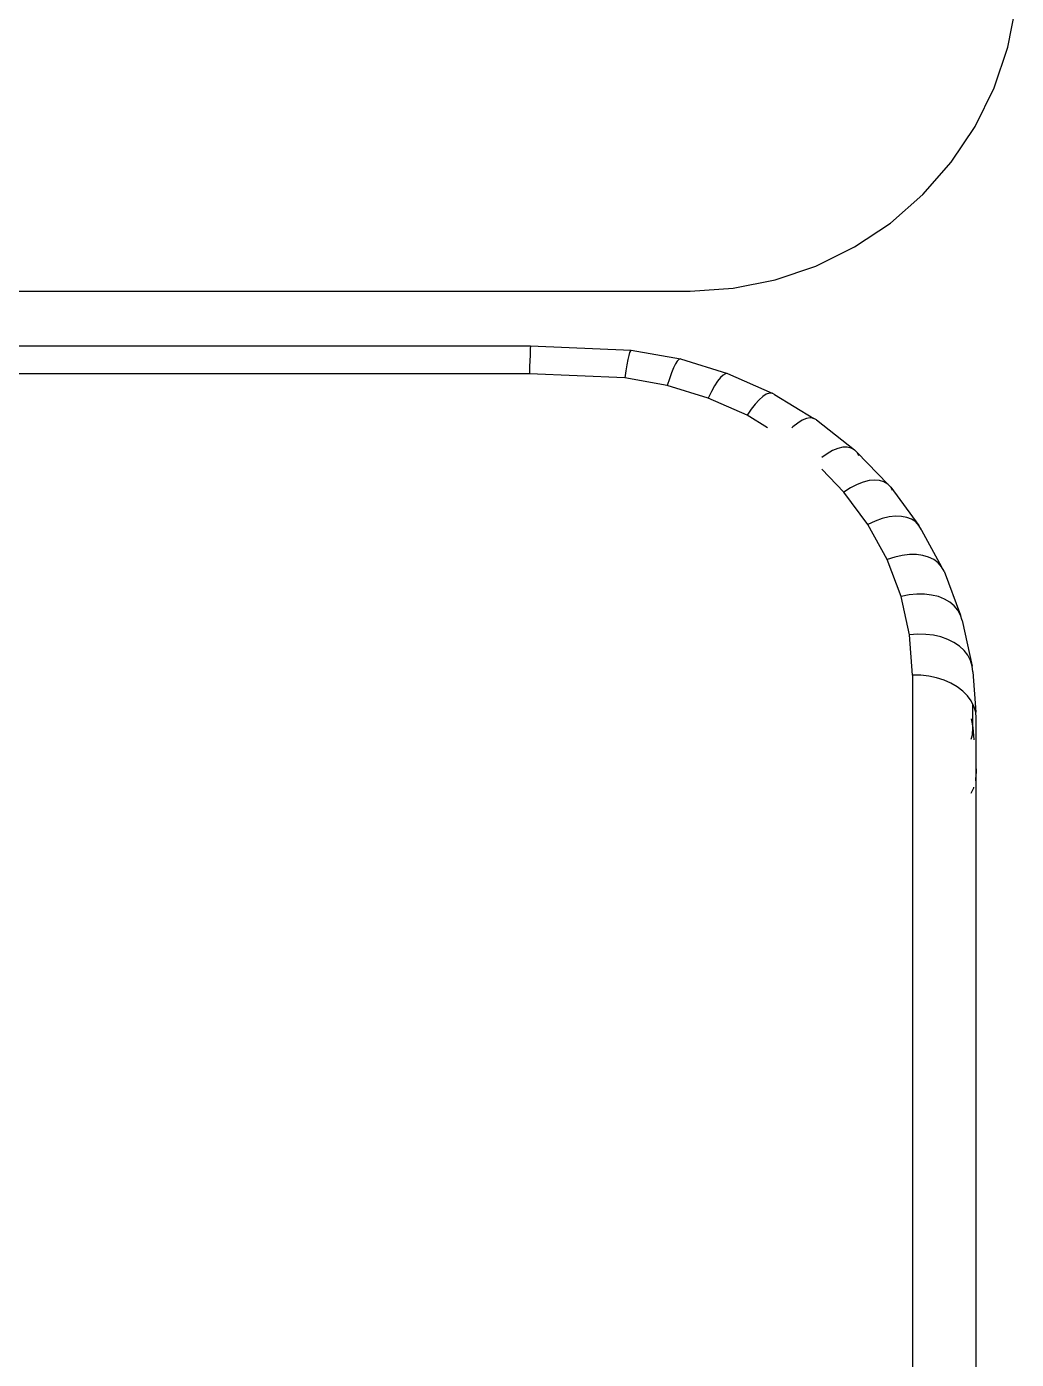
# Model space of a CAD drawing. Header units: centimetres. Extents: x 127 to 455, y 35 to 178.
# Drawn here: x 273.78 to 283.63, y 131.87 to 145.11 of the extents above; entities that cross this region are included whole.
import ezdxf

# ---------------------------------------------------------------- set-up
doc = ezdxf.new("R2010")
doc.units = ezdxf.units.CM
doc.layers.add('Edges', color=7, linetype='Continuous')

# ---------------------------------------------------------------- blocks, each defined once
blk = doc.blocks.new('Philips+Ultrasound+fr')
at = {"layer": 'Edges'}
for p, q in [((21.976, 38.425), (22.059, 38.845)), ((21.838, 38.02), (21.976, 38.425)), ((21.649, 37.636), (21.838, 38.02)), ((21.411, 37.28), (21.649, 37.636)), ((21.129, 36.959), (21.411, 37.28)), ((20.807, 36.676), (21.129, 36.959)), ((20.451, 36.439), (20.807, 36.676)), ((20.067, 36.249), (20.451, 36.439)), ((19.662, 36.112), (20.067, 36.249)), ((18.815, 36), (19.242, 36.028)), ((19.242, 36.028), (19.662, 36.112)), ((2.813, 36), (18.815, 36)), ((2.819, 35.456), (17.229, 35.456)), ((17.225, 35.403), (17.223, 35.361)), ((17.226, 35.432), (17.225, 35.403)), ((17.228, 35.45), (17.226, 35.432)), ((17.229, 35.456), (17.228, 35.45)), ((17.229, 35.456), (18.228, 35.413)), ((18.214, 35.39), (18.205, 35.36)), ((18.221, 35.407), (18.214, 35.39)), ((18.228, 35.413), (18.221, 35.407)), ((18.228, 35.413), (18.718, 35.325)), ((17.219, 35.248), (17.217, 35.178)), ((17.221, 35.31), (17.219, 35.248)), ((17.223, 35.361), (17.221, 35.31)), ((18.187, 35.268), (18.177, 35.207)), ((18.196, 35.319), (18.187, 35.268)), ((18.205, 35.36), (18.196, 35.319)), ((18.651, 35.238), (18.631, 35.188)), ((18.67, 35.277), (18.651, 35.238)), ((18.688, 35.304), (18.67, 35.277)), ((18.704, 35.321), (18.688, 35.304)), ((18.718, 35.325), (18.704, 35.321)), ((18.718, 35.325), (19.187, 35.181)), ((17.217, 35.178), (-17.591, 35.178)), ((18.167, 35.137), (17.217, 35.178)), ((18.177, 35.207), (18.167, 35.137)), ((18.588, 35.061), (18.167, 35.137)), ((18.61, 35.129), (18.588, 35.061)), ((18.631, 35.188), (18.61, 35.129)), ((19.088, 35.104), (19.058, 35.057)), ((19.116, 35.14), (19.088, 35.104)), ((19.143, 35.165), (19.116, 35.14)), ((19.166, 35.179), (19.143, 35.165)), ((19.187, 35.181), (19.166, 35.179)), ((19.187, 35.181), (19.632, 34.984)), ((18.996, 34.936), (18.588, 35.061)), ((19.027, 35.001), (18.996, 34.936)), ((19.058, 35.057), (19.027, 35.001)), ((19.573, 34.974), (19.539, 34.952)), ((19.604, 34.984), (19.573, 34.974)), ((19.632, 34.984), (19.604, 34.984)), ((19.655, 34.972), (19.632, 34.984)), ((19.655, 34.972), (20.044, 34.735)), ((19.381, 34.765), (18.996, 34.936)), ((19.463, 34.877), (19.422, 34.825)), ((19.502, 34.92), (19.463, 34.877)), ((19.539, 34.952), (19.502, 34.92)), ((19.422, 34.825), (19.381, 34.765)), ((19.586, 34.641), (19.381, 34.765)), ((19.931, 34.716), (19.886, 34.688)), ((19.972, 34.733), (19.931, 34.716)), ((20.01, 34.739), (19.972, 34.733)), ((20.044, 34.735), (20.01, 34.739)), ((20.072, 34.72), (20.044, 34.735)), ((20.072, 34.72), (20.449, 34.422)), ((19.838, 34.651), (19.828, 34.641)), ((19.886, 34.688), (19.838, 34.651)), ((20.334, 34.447), (20.285, 34.436)), ((20.378, 34.449), (20.334, 34.447)), ((20.416, 34.44), (20.378, 34.449)), ((20.449, 34.422), (20.416, 34.44)), ((20.177, 34.383), (20.125, 34.346)), ((20.232, 34.414), (20.177, 34.383)), ((20.285, 34.436), (20.232, 34.414)), ((20.476, 34.394), (20.449, 34.422)), ((20.492, 34.363), (20.476, 34.394)), ((20.476, 34.394), (20.78, 34.082)), ((20.125, 34.229), (20.345, 34.002)), ((20.411, 34.043), (20.345, 34.002)), ((20.475, 34.076), (20.411, 34.043)), ((20.537, 34.101), (20.475, 34.076)), ((20.596, 34.116), (20.537, 34.101)), ((20.65, 34.122), (20.596, 34.116)), ((20.7, 34.118), (20.65, 34.122)), ((20.743, 34.104), (20.7, 34.118)), ((20.78, 34.082), (20.743, 34.104)), ((20.81, 34.05), (20.78, 34.082)), ((20.828, 34.017), (20.81, 34.05)), ((20.81, 34.05), (21.091, 33.67)), ((20.584, 33.679), (20.345, 34.002)), ((20.655, 33.713), (20.584, 33.679)), ((20.774, 33.332), (20.584, 33.679)), ((20.725, 33.738), (20.655, 33.713)), ((20.793, 33.755), (20.725, 33.738)), ((20.857, 33.763), (20.793, 33.755)), ((20.917, 33.761), (20.857, 33.763)), ((20.971, 33.751), (20.917, 33.761)), ((21.018, 33.733), (20.971, 33.751)), ((21.059, 33.705), (21.018, 33.733)), ((21.091, 33.67), (21.059, 33.705)), ((21.115, 33.628), (21.091, 33.67)), ((21.116, 33.625), (21.115, 33.628)), ((21.116, 33.625), (21.315, 33.26)), ((20.997, 33.381), (20.925, 33.373)), ((21.066, 33.381), (20.997, 33.381)), ((21.129, 33.373), (21.066, 33.381)), ((20.85, 33.356), (20.774, 33.332)), ((20.913, 32.964), (20.774, 33.332)), ((20.925, 33.373), (20.85, 33.356)), ((21.187, 33.356), (21.129, 33.373)), ((21.238, 33.332), (21.187, 33.356)), ((21.281, 33.3), (21.238, 33.332)), ((21.315, 33.26), (21.281, 33.3)), ((21.341, 33.215), (21.315, 33.26)), ((21.341, 33.215), (21.505, 32.779)), ((21.07, 32.987), (20.992, 32.98)), ((21.146, 32.987), (21.07, 32.987)), ((21.217, 32.979), (21.146, 32.987)), ((20.992, 32.98), (20.913, 32.964)), ((20.997, 32.584), (20.913, 32.964)), ((21.284, 32.963), (21.217, 32.979)), ((21.344, 32.939), (21.284, 32.963)), ((21.397, 32.908), (21.344, 32.939)), ((21.442, 32.871), (21.397, 32.908)), ((21.478, 32.828), (21.442, 32.871)), ((21.505, 32.779), (21.478, 32.828)), ((21.521, 32.726), (21.505, 32.779)), ((21.521, 32.726), (21.621, 32.273)), ((21.078, 32.59), (20.997, 32.584)), ((21.026, 32.183), (20.997, 32.584)), ((21.158, 32.588), (21.078, 32.59)), ((21.236, 32.579), (21.158, 32.588)), ((21.309, 32.562), (21.236, 32.579)), ((21.377, 32.538), (21.309, 32.562)), ((21.439, 32.507), (21.377, 32.538)), ((21.494, 32.47), (21.439, 32.507)), ((21.54, 32.427), (21.494, 32.47)), ((21.577, 32.38), (21.54, 32.427)), ((21.604, 32.328), (21.577, 32.38)), ((21.621, 32.273), (21.604, 32.328)), ((21.628, 32.215), (21.621, 32.273)), ((21.628, 32.215), (21.655, 31.816)), ((21.108, 32.182), (21.026, 32.183)), ((21.026, 32.183), (21.026, 25.06)), ((21.188, 32.173), (21.108, 32.182)), ((21.266, 32.156), (21.188, 32.173)), ((21.34, 32.133), (21.266, 32.156)), ((21.409, 32.103), (21.34, 32.133)), ((21.471, 32.067), (21.409, 32.103)), ((21.526, 32.025), (21.471, 32.067)), ((21.572, 31.978), (21.526, 32.025)), ((21.61, 31.927), (21.572, 31.978)), ((21.628, 31.891), (21.61, 31.927)), ((21.628, 31.664), (21.628, 31.891)), ((21.637, 31.873), (21.628, 31.891)), ((21.655, 31.816), (21.637, 31.873)), ((21.661, 31.758), (21.655, 31.816)), ((21.61, 31.748), (21.628, 31.664)), ((21.622, 31.591), (21.628, 31.664)), ((21.628, 31.664), (21.637, 31.539)), ((21.661, 31.206), (21.661, 31.758)), ((21.61, 31.547), (21.622, 31.591)), ((21.655, 31.3), (21.661, 31.206)), ((21.655, 31.134), (21.661, 31.206)), ((21.661, 24.598), (21.661, 31.206)), ((21.61, 31.009), (21.635, 31.063)), ((21.635, 31.063), (21.637, 31.071))]:
    blk.add_line(p, q, dxfattribs=at)

msp = doc.modelspace()

# ---------------------------------------------------------------- block references
msp.add_blockref('Philips+Ultrasound+fr', (261.567, 106.483))

doc.saveas('drawing.dxf')
